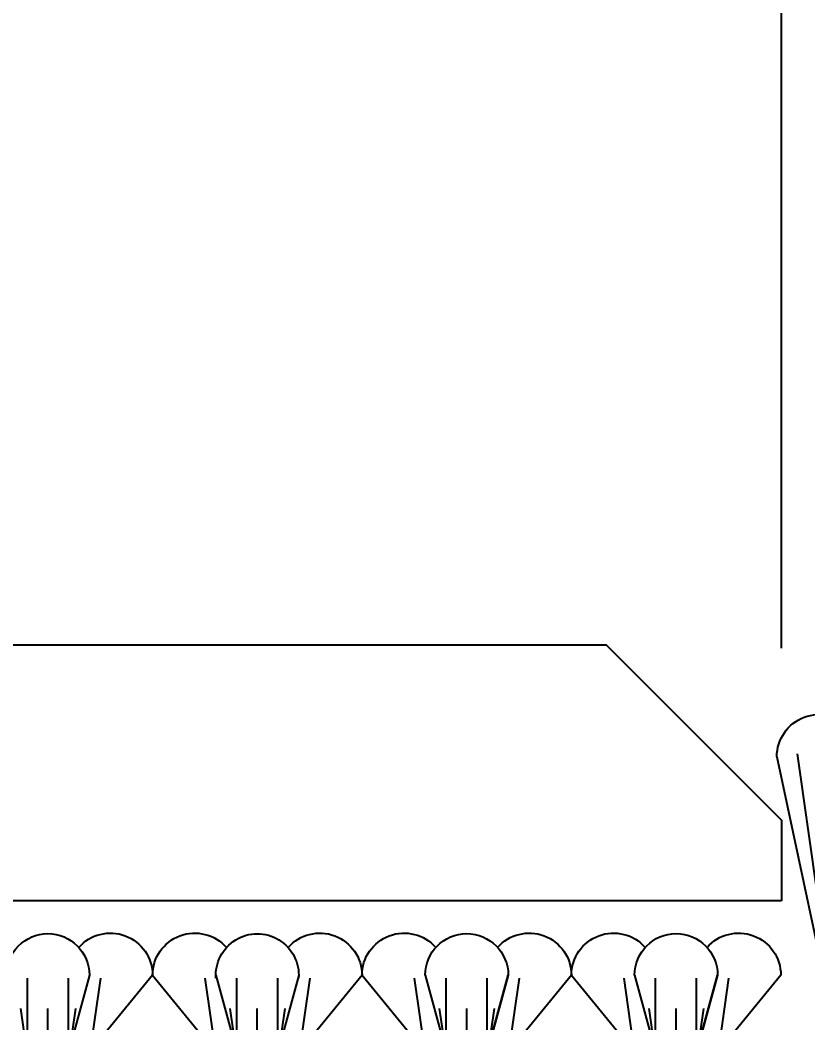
# Model space of a CAD drawing. Header units: inches. Extents: x 1.8 to 35.6, y -0.7 to 7.4.
# Drawn here: x 13.79 to 14.375, y 4.271 to 5.015 of the extents above; entities that cross this region are included whole.
import ezdxf

# ---------------------------------------------------------------- set-up
doc = ezdxf.new("R2010")
doc.units = ezdxf.units.IN
doc.header["$MEASUREMENT"] = 0
doc.layers.add('Conditions', color=1, linetype='Continuous')
doc.layers.add('Dimensions', color=3, linetype='Continuous')
doc.styles.add('ARIAL', font='arial.ttf')
doc.dimstyles.new('Arial', dxfattribs={"dimtxt": 0.1875, "dimasz": 0.1875, "dimexe": 0.1875, "dimexo": 0.1875, "dimgap": 0.1875, "dimtad": 0, "dimtih": 1, "dimtoh": 1, "dimdec": 4, "dimzin": 3, "dimdsep": 46, "dimlunit": 4, "dimtxsty": 'ARIAL', "dimcen": 0.1875, "dimadec": 0, "dimazin": 0, "dimtfac": 1, "dimtdec": 4, "dimtofl": 0, "dimtmove": 0, "dimatfit": 3, "dimfxl": 0, "dimfrac": 2, "dimtolj": 1, "dimtzin": 0, "dimarcsym": 0})

# ---------------------------------------------------------------- blocks, each defined once
blk = doc.blocks.new('*D11')
at = {"layer": 'Defpoints', "color": 0}
for p in [(14.35486, 6.96684), (8.35486, 4.4215), (14.35486, 4.3615)]:
    blk.add_point(p, dxfattribs=at)
at = {"layer": 'Dimensions', "color": 0, "lineweight": -2}
for p, q in [((8.35486, 4.609), (8.35486, 7.15434)), ((14.35486, 4.549), (14.35486, 7.15434)), ((8.54236, 6.96684), (10.62971, 6.96684)), ((14.16736, 6.96684), (12.07944, 6.96684))]:
    blk.add_line(p, q, dxfattribs=at)
at = {"layer": 'Dimensions', "color": 0}
for points in [[(8.54236, 6.99809), (8.54236, 6.93559), (8.35486, 6.96684)], [(14.16736, 6.99809), (14.16736, 6.93559), (14.35486, 6.96684)]]:
    blk.add_solid(points, dxfattribs=at)
at = {"layer": 'Dimensions', "color": 0, "insert": (11.35458, 6.96684), "char_height": 0.1875, "attachment_point": 5, "style": 'ARIAL'}
blk.add_mtext('\\A1;6"\\P [152mm]', dxfattribs=at)
blk = doc.blocks.new('carpet-teeth2small')
for points in [[(-0.0466, 0.05703), (0.00015, 0)], [(-0.00782, 0.05485), (0, 0)], [(0.0159, 0), (0.0159, 0.05485)], [(0.06192, 0.05703), (0.0463, 0)], [(0.0463, 0), (0.0463, 0.05485)], [(0.1088, 0.05703), (0.06204, 0)], [(0.07001, 0.05485), (0.06219, 0)], [(0.1088, 0.05703), (0.15555, 0)], [(0.14758, 0.05485), (0.1554, 0)], [(0.15575, 0.05703), (0.1713, 0)], [(0.1713, 0), (0.1713, 0.05485)], [(0.21724, 0.05703), (0.2017, 0)], [(0.2017, 0), (0.2017, 0.05485)], [(0.2642, 0.05703), (0.21744, 0)], [(0.22541, 0.05485), (0.21759, 0)], [(0.2642, 0.05703), (0.31095, 0)], [(0.30298, 0.05485), (0.3108, 0)], [(0.31107, 0.05703), (0.3267, 0)], [(0.3267, 0), (0.3267, 0.05485)], [(0.3571, 0), (0.3571, 0.05485)], [(0.01073, 0.0324), (0.01535, 0)], [(0.0311, 0), (0.0311, 0.0324)], [(0.05146, 0.0324), (0.04745, 0.00429)], [(0.16613, 0.0324), (0.17075, 0)], [(0.1865, 0), (0.1865, 0.0324)], [(0.20686, 0.0324), (0.20224, 0)], [(0.32153, 0.0324), (0.32615, 0)], [(0.3419, 0), (0.3419, 0.0324)], [(0.36226, 0.0324), (0.35825, 0.00429)]]:
    blk.add_lwpolyline(points)
blk.add_lwpolyline([(0.00027, 0.05703), (0.0159, 0)], close=True)
for centre, radius, start, end in [((-0.01535, 0.05703), 0.03125, 41.211, 180), ((0.0311, 0.05703), 0.03082, 0, 180), ((0.07755, 0.05703), 0.03125, 0, 138.789), ((0.14005, 0.05703), 0.03125, 41.211, 180), ((0.1865, 0.05703), 0.03075, 355.92228, 184.07772), ((0.23295, 0.05703), 0.03125, 0, 138.789), ((0.29545, 0.05703), 0.03125, 41.211, 180), ((0.3419, 0.05703), 0.03082, 0, 180)]:
    blk.add_arc(centre, radius, start, end)
blk = doc.blocks.new('carpet-teeth2')
for points in [[(1.82547, 1.25266), (1.77872, 1.03348)], [(1.81042, 1.2548), (1.77917, 1.03563)]]:
    blk.add_lwpolyline(points)
blk.add_arc((1.79422, 1.25266), 0.03125, 0, 138.789)
blk = doc.blocks.new('CARPET')
at = {"layer": 'Conditions'}
for points in [[(3.05463, 0.11525), (3.10139, 0.05821)], [(3.09341, 0.11306), (3.10123, 0.05821)], [(3.11713, 0.05821), (3.11713, 0.11306)], [(3.16315, 0.11525), (3.14753, 0.05821)], [(3.14753, 0.05821), (3.14753, 0.11306)], [(3.21003, 0.11525), (3.16327, 0.05821)], [(3.17125, 0.11306), (3.16343, 0.05821)], [(3.11197, 0.09061), (3.11659, 0.05821)], [(3.13233, 0.05821), (3.13233, 0.09061)], [(3.15269, 0.09061), (3.14868, 0.0625)]]:
    blk.add_lwpolyline(points, dxfattribs=at)
blk.add_lwpolyline([(3.1015, 0.11525), (3.11713, 0.05821)], close=True, dxfattribs=at)
for centre, radius, start, end in [((3.08588, 0.11525), 0.03125, 41.211, 180), ((3.13233, 0.11525), 0.03082, 0, 180), ((3.17878, 0.11525), 0.03125, 0, 138.789)]:
    blk.add_arc(centre, radius, start, end, dxfattribs=at)
for name, p in [('carpet-teeth2', (1.23209, -0.97527)), ('carpet-teeth2small', (3.25663, 0.05821))]:
    blk.add_blockref(name, p, dxfattribs=at)

msp = doc.modelspace()

# ---------------------------------------------------------------- linework, layer by layer
msp.add_lwpolyline([(14.35486, 4.3615), (8.35486, 4.3615), (8.35486, 4.4215), (8.48486, 4.5515), (14.22486, 4.5515), (14.35486, 4.4215), (14.35486, 4.3615)])

# ---------------------------------------------------------------- block references
at = {"layer": 'Conditions', "xscale": -1}
msp.add_blockref('CARPET', (17.40905, 4.19111), dxfattribs=at)

# ---------------------------------------------------------------- dimensions: what is measured, and where the dimension line sits
at = {"layer": 'Dimensions'}
dim = msp.add_linear_dim(base=(14.35486, 6.96684), p1=(8.35486, 4.4215), p2=(14.35486, 4.3615), dimstyle='Arial', override={"dimpost": '\\X'}, dxfattribs=at)
dim.commit()
dim.dimension.update_dxf_attribs({"geometry": '*D11', "text_midpoint": (11.35458, 6.96684), "dimtype": 160})

doc.saveas('drawing.dxf')
